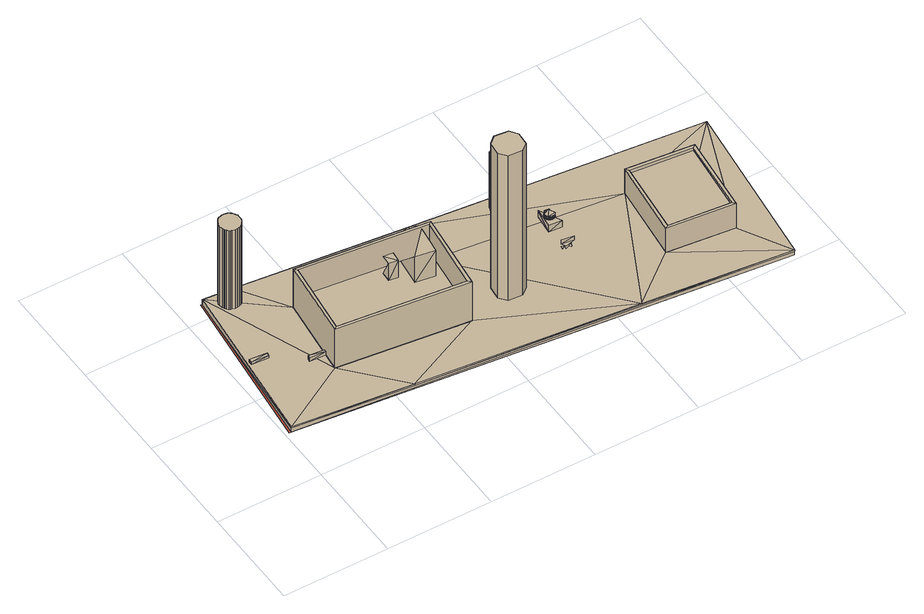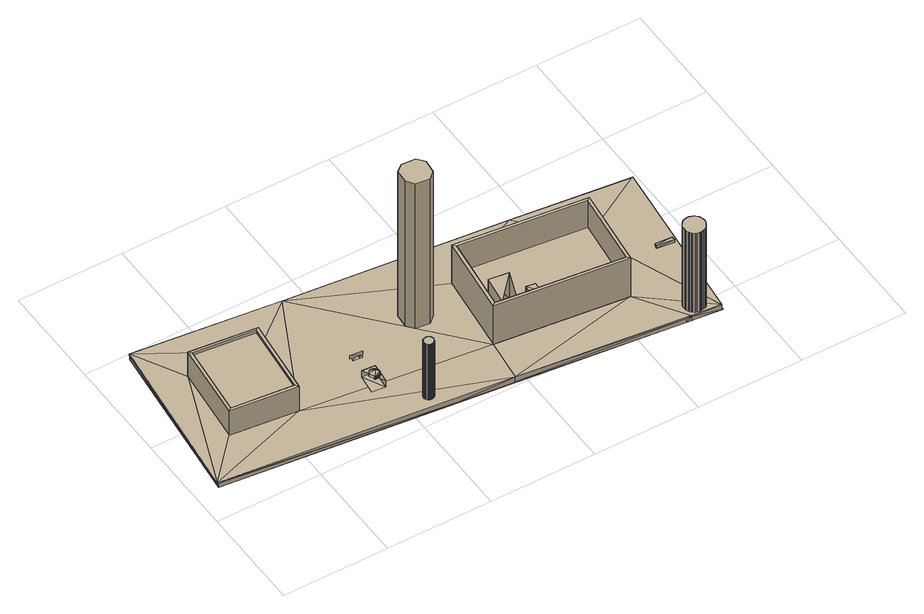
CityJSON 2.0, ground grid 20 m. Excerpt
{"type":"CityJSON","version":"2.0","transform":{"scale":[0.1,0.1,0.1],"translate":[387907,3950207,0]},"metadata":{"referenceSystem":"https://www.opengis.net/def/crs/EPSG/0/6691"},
"CityObjects":{
"building1":{"type":"Building","attributes":{"延べ面積換算係数":"1","大字・町コード":"6","町・丁目コード":"1","13+区市町村コード+大字・町コード+町・丁目コード":"13101006001","地区計画":"大手町・丸の内・有楽町地区","class":"3002","usage":"421","measuredHeight":68.5,"storeysAboveGround":8,"storeysBelowGround":2,"BuildingDetailAttribute.buildingRoofEdgeArea":4080.98,"BuildingDetailAttribute.fireproofStructureType":"1001","BuildingDetailAttribute.urbanPlanType":"21","BuildingDetailAttribute.areaClassificationType":"22","BuildingDetailAttribute.districtsAndZonesType":"10","BuildingDetailAttribute.landUseType":"214","BuildingDetailAttribute.detailedUsage":"1110","BuildingDetailAttribute.specifiedBuildingCoverageRate":80,"BuildingDetailAttribute.specifiedFloorAreaRate":1200,"BuildingDetailAttribute.surveyYear":2021,"BuildingIDAttribute.prefecture":"13","BuildingIDAttribute.city":"13101"},"address":[{"country":"日本","locality":"東京都千代田区大手町一丁目"}],"children":["building1-1","building1-2","building1-3","building1-4"],"geometry":[{"type":"MultiSurface","lod":"2","boundaries":[[[0,1,2,3]]],"semantics":{"surfaces":[{"type":"RoofSurface"}],"values":[0]}}]},
"building1-1":{"type":"BuildingInstallation","parents":["building1"],"geometry":[{"type":"MultiSurface","lod":"2","boundaries":[[[4,5,6]],[[5,7,6]],[[8,5,4]],[[9,4,6]],[[10,8,4]],[[7,5,11]],[[6,7,9]],[[11,5,8]],[[10,4,9]],[[7,11,9]],[[11,8,10]],[[9,11,10]],[[12,13,14]],[[13,15,14]],[[16,13,12]],[[14,17,12]],[[13,16,15]],[[17,16,12]],[[18,17,14]],[[14,15,18]],[[15,16,19]],[[15,19,18]],[[19,16,17]],[[18,19,17]],[[20,21,22]],[[23,21,20]],[[24,23,20]],[[20,22,24]],[[25,21,23]],[[22,26,24]],[[27,25,23]],[[27,23,24]],[[26,27,24]],[[28,29,30]],[[30,29,31]],[[32,28,30]],[[33,29,28]],[[32,30,34]],[[33,28,32]],[[34,33,32]],[[35,36,37]],[[38,39,40]],[[35,41,42]],[[39,43,40]],[[44,40,43]],[[45,35,42]],[[46,47,48]],[[49,46,48]],[[47,50,48]],[[51,52,53]],[[52,54,53]],[[55,52,51]],[[56,55,51]],[[53,57,51]],[[52,58,54]],[[53,54,59]],[[55,58,52]],[[51,57,56]],[[59,57,53]],[[54,60,59]],[[54,58,60]],[[55,56,57]],[[58,55,57]],[[61,58,57]],[[62,61,57]],[[58,63,60]],[[59,60,64]],[[63,58,61]],[[57,65,62]],[[60,66,64]],[[57,59,65]],[[63,61,62]],[[65,63,62]],[[64,67,59]],[[63,68,60]],[[64,66,69]],[[59,67,65]],[[66,70,69]],[[69,67,64]],[[66,60,68]],[[66,68,70]],[[63,65,71]],[[72,63,71]],[[69,70,67]],[[73,63,72]],[[65,74,71]],[[70,68,67]],[[73,72,71]],[[74,73,71]],[[67,68,75]],[[49,47,46]],[[68,76,75]],[[77,73,74]],[[65,78,74]],[[79,63,73]],[[80,77,74]],[[77,79,73]],[[81,77,80]],[[74,78,80]],[[82,81,80]],[[81,79,77]],[[79,83,63]],[[75,76,84]],[[80,78,82]],[[76,85,84]],[[79,81,82]],[[78,79,82]],[[84,85,86]],[[84,87,75]],[[85,88,86]],[[89,79,78]],[[76,90,85]],[[85,91,88]],[[92,84,86]],[[93,89,78]],[[78,65,94]],[[86,88,92]],[[95,49,48]],[[92,87,84]],[[88,91,92]],[[78,94,93]],[[85,90,91]],[[79,89,83]],[[96,94,65]],[[83,89,93]],[[94,83,93]],[[97,68,63]],[[92,91,87]],[[95,48,50]],[[91,90,87]],[[97,76,68]],[[98,83,94]],[[99,98,94]],[[100,67,75]],[[101,83,98]],[[94,102,99]],[[101,98,99]],[[102,101,99]],[[94,103,102]],[[87,100,75]],[[97,90,76]],[[87,90,104]],[[83,101,105]],[[90,106,104]],[[105,101,102]],[[103,105,102]],[[63,83,107]],[[104,106,108]],[[106,109,108]],[[110,109,106]],[[111,104,108]],[[107,83,105]],[[108,109,111]],[[109,110,111]],[[112,105,103]],[[97,106,90]],[[104,100,87]],[[65,67,100]],[[113,112,103]],[[112,107,105]],[[103,94,96]],[[111,110,114]],[[110,115,114]],[[116,112,113]],[[103,96,113]],[[117,111,114]],[[110,118,115]],[[110,106,119]],[[104,111,120]],[[121,116,113]],[[114,115,117]],[[115,118,117]],[[113,96,121]],[[122,116,121]],[[123,63,107]],[[118,110,119]],[[111,117,120]],[[124,122,121]],[[119,106,125]],[[104,120,126]],[[112,116,107]],[[117,118,120]],[[107,116,122]],[[121,96,124]],[[118,119,120]],[[107,122,124]],[[96,107,124]],[[120,119,126]],[[96,65,127]],[[119,125,126]],[[127,65,100]],[[97,63,123]],[[125,106,97]],[[104,126,100]],[[126,125,128]],[[125,129,128]],[[125,130,129]],[[131,126,128]],[[128,129,131]],[[129,130,131]],[[125,97,130]],[[132,95,50]],[[131,130,133]],[[126,131,100]],[[130,134,133]],[[135,131,133]],[[134,130,136]],[[133,134,135]],[[130,97,136]],[[100,131,135]],[[134,136,135]],[[135,136,100]],[[136,97,100]],[[100,97,137]],[[97,138,137]]]}]},
"building1-2":{"type":"BuildingInstallation","parents":["building1"],"geometry":[{"type":"MultiSurface","lod":"2","boundaries":[[[139,140,141,142]],[[143,139,142,144]],[[145,146,143,144]],[[147,146,145,148]],[[149,147,148,150]],[[151,149,150,152]],[[153,154,151,152]],[[155,154,153,156]],[[157,155,156,158]],[[159,157,158,160]],[[161,159,160,162]],[[163,161,162,164]],[[165,166,163,164]],[[167,166,165,168]],[[169,170,167,168]],[[171,170,169,172]],[[173,171,172,174]],[[141,140,175,176]],[[176,175,177,178]],[[178,177,179,180]],[[180,179,181,182]],[[182,181,183,184]],[[185,173,174,186]],[[187,185,186,188]],[[189,187,188,190]],[[191,192,189,190]],[[193,192,191,194]],[[195,196,193,194]],[[197,196,195,198]],[[199,200,197,198]],[[201,200,199,202]],[[203,201,202,204]],[[205,203,204,206]],[[207,205,206,208]],[[209,207,208,210]],[[211,209,210,212]],[[184,183,211,212]],[[200,201,203,205,207,209,211,183,181,179,177,175,140,139,143,146,147,149,151,154,155,157,159,161,163,166,167,170,171,173,185,187,189,192,193,196,197]],[[213,214,215,216]],[[217,218,219,220]],[[221,222,223,224]],[[225,226,227,228]],[[229,230,231,232]],[[233,234,229,232]],[[235,236,237,238]],[[239,240,235,238]],[[241,240,239,242]],[[216,215,243,244]],[[245,246,241,242]],[[244,243,246,245]],[[237,236,234,233]],[[231,230,247,248]],[[249,250,251,252]],[[248,247,249,252]],[[251,250,253,254]],[[254,253,255,256]],[[256,255,225,228]],[[227,226,257,258]],[[258,257,259,260]],[[259,261,262,260]],[[262,261,263,264]],[[264,263,265,266]],[[223,222,267,218,217,268]],[[220,219,269,270]],[[269,271,272,270]],[[271,273,274,272]],[[275,276,214,213]],[[277,278,279,280]],[[281,282,277,280]],[[283,284,285,276,275,286]],[[279,278,284,283]],[[287,266,265,288,221,224]],[[273,282,281,274]],[[271,269,219,218,267,222,221,288,265,263,261,259,257,226,225,255,253,250,249,247,230,229,234,236,235,240,241,246,243,215,214,276,285,284,278,277,282,273]],[[289,290,291,292]],[[292,291,293,294]],[[294,293,295,296]],[[296,295,297,298]],[[298,297,299,300]],[[300,299,301,302]],[[302,301,303,304]],[[304,303,290,289]],[[299,297,295,293,291,290,303,301]],[[191,190,188,186,174,172,169,168,165,164,162,160,158,156,153,152,150,148,145,144,142,141,176,178,180,182,184,212,210,208,206,204,202,199,198,195,194]],[[279,283,286,275,213,216,244,245,242,239,238,237,233,232,231,248,252,251,254,256,228,227,258,260,262,264,266,287,224,223,268,217,220,270,272,274,281,280]],[[292,294,296,298,300,302,304,289]]]}]},
"building1-3":{"type":"BuildingInstallation","parents":["building1"],"geometry":[{"type":"MultiSurface","lod":"2","boundaries":[[[305,306,307]],[[308,307,306]],[[305,307,309]],[[310,311,312]],[[310,305,311]],[[310,306,305]],[[313,306,310]],[[314,313,310]],[[315,314,310]],[[316,309,307]],[[317,316,307]],[[318,319,320]],[[321,318,320]],[[315,322,314]],[[315,323,322]],[[315,311,323]],[[312,311,315]],[[324,325,319]],[[318,324,319]],[[326,327,321]],[[320,326,321]],[[325,324,327]],[[326,325,327]],[[328,316,317]],[[329,328,317]],[[330,307,308]],[[2,330,308]],[[305,321,311]],[[309,318,305]],[[323,331,332]],[[321,323,311]],[[332,333,334]],[[309,316,318]],[[334,335,328]],[[316,328,324]],[[305,318,321]],[[323,327,331]],[[332,331,336]],[[321,327,323]],[[332,336,333]],[[333,335,334]],[[318,316,324]],[[324,328,327]],[[327,328,331]],[[331,328,335]],[[337,338,3]],[[338,332,339]],[[337,323,332]],[[322,323,337]],[[337,332,338]],[[340,331,335]],[[341,340,335]],[[329,342,334]],[[328,329,334]],[[343,341,335]],[[333,343,335]],[[331,340,344]],[[336,331,344]],[[344,343,333]],[[336,344,333]],[[338,330,2]],[[3,338,2]],[[339,332,334]],[[342,339,334]],[[312,315,310]],[[330,338,339]],[[342,330,339]],[[329,307,330]],[[329,317,307]],[[329,330,342]],[[306,313,320]],[[320,313,314]],[[319,308,306]],[[2,308,325]],[[3,2,344]],[[3,340,337]],[[337,326,322]],[[322,320,314]],[[319,306,320]],[[308,319,325]],[[2,325,341]],[[2,343,344]],[[3,344,340]],[[340,341,337]],[[325,326,337]],[[326,320,322]],[[2,341,343]],[[341,325,337]]]}]},
"building1-4":{"type":"BuildingInstallation","parents":["building1"],"geometry":[{"type":"MultiSurface","lod":"2","boundaries":[[[343,341,340,344]],[[319,320,326,325]],[[319,345,346,320]],[[345,347,348,346]],[[347,349,350,348]],[[351,352,347,345]],[[325,351,345,319]],[[352,353,349,347]],[[349,353,354,350]],[[348,350,354,355]],[[320,346,356,326]],[[346,348,355,356]],[[355,354,353,352]],[[356,355,352,351]],[[356,351,325,326]],[[341,357,358,340]],[[357,359,360,358]],[[359,361,362,360]],[[363,357,341,343]],[[363,364,359,357]],[[364,365,361,359]],[[361,365,366,362]],[[360,362,366,367]],[[358,360,367,368]],[[340,358,368,344]],[[367,366,365,364]],[[368,367,364,363]],[[344,368,363,343]]]}]}
},
"vertices":[
[45,433,350],[9,109,350],[920,10,350],[955,334,350],
[35,264,362],[35,264,368],[35,271,362],[35,271,368],[66,261,368],[67,267,362],[66,261,362],[67,267,368],[118,219,362],[118,219,370],[119,225,362],[119,225,370],[148,217,370],[148,217,362],[148,222,362],[148,222,370],[312,283,389],[312,283,428],[313,302,389],[329,281,428],[329,281,389],[313,302,428],[331,300,389],[331,300,428],[382,251,448],[345,256,448],[345,256,389],[352,310,389],[382,251,389],[389,305,448],[389,305,389],[609,219,362],[604,220,362],[603,214,362],[604,220,377],[627,217,377],[604,220,368],[609,212,362],[622,218,362],[627,217,368],[609,212,368],[619,211,362],[605,259,377],[609,297,377],[605,259,362],[630,257,377],[609,297,362],[609,274,377],[609,274,383],[609,275,377],[609,275,383],[609,273,383],[609,273,377],[610,273,377],[610,273,383],[609,276,377],[609,276,383],[610,272,383],[610,272,377],[611,271,383],[609,277,377],[611,271,377],[609,277,383],[609,279,377],[609,279,383],[609,278,377],[609,278,383],[611,270,377],[611,270,383],[612,270,383],[612,270,377],[609,280,377],[609,280,383],[612,269,383],[614,269,377],[614,269,383],[612,269,377],[613,269,383],[613,269,377],[616,268,383],[610,281,377],[610,281,383],[610,282,377],[612,284,377],[610,282,383],[615,268,383],[612,284,383],[611,283,383],[611,283,377],[615,268,377],[616,268,377],[630,257,362],[623,269,377],[622,285,383],[617,268,383],[617,268,377],[622,285,377],[618,267,383],[618,267,377],[619,268,377],[613,285,377],[619,268,383],[613,285,383],[623,269,383],[614,285,377],[614,285,383],[614,286,383],[614,286,377],[620,268,383],[620,268,377],[615,286,377],[615,286,383],[621,268,383],[616,286,377],[616,286,383],[617,286,383],[617,286,377],[621,268,377],[622,268,383],[627,273,383],[622,268,377],[618,286,383],[618,286,377],[627,273,377],[619,286,377],[619,286,383],[620,286,383],[620,286,377],[634,294,362],[621,286,377],[621,286,383],[622,286,377],[622,286,383],[623,285,377],[623,285,383],
[65,400,544],[64,405,544],[64,405,362],[65,400,362],[66,397,544],[66,397,362],[67,395,362],[67,395,544],[69,393,544],[69,393,362],[71,390,544],[71,390,362],[74,388,544],[74,388,362],[76,388,362],[76,388,544],[81,386,544],[81,386,362],[85,386,544],[85,386,362],[90,387,544],[90,387,362],[93,388,544],[93,388,362],[96,390,544],[96,390,362],[97,391,362],[97,391,544],[99,394,544],[99,394,362],[100,395,362],[100,395,544],[102,399,544],[102,399,362],[103,402,544],[103,402,362],[64,410,544],[64,410,362],[65,412,544],[65,412,362],[66,415,544],[66,415,362],[68,418,544],[68,418,362],[70,421,544],[70,421,362],[103,407,544],[103,407,362],[103,412,544],[103,412,362],[101,415,544],[101,415,362],[100,417,362],[100,417,544],[98,420,544],[98,420,362],[97,421,362],[97,421,544],[93,424,544],[93,424,362],[91,425,362],[91,425,544],[86,426,544],[86,426,362],[84,426,544],[84,426,362],[81,426,544],[81,426,362],[78,425,544],[78,425,362],[74,424,544],[74,424,362],[71,422,544],[71,422,362],[558,361,362],[558,361,490],[560,361,490],[560,361,362],[554,346,362],[554,346,490],[554,347,490],[554,347,362],[558,343,490],[557,344,490],[557,344,362],[558,343,362],[569,346,490],[568,345,490],[568,345,362],[569,346,362],[569,356,490],[570,355,490],[570,355,362],[569,356,362],[569,357,362],[569,357,490],[566,360,490],[567,359,490],[567,359,362],[566,360,362],[565,360,362],[565,360,490],[564,361,490],[564,361,362],[562,361,490],[562,361,362],[563,361,362],[563,361,490],[570,353,490],[570,353,362],[571,352,490],[570,350,490],[570,350,362],[571,352,362],[570,348,490],[570,348,362],[569,347,490],[569,347,362],[567,345,490],[567,345,362],[566,344,490],[566,344,362],[564,343,490],[564,343,362],[562,343,490],[562,343,362],[561,343,490],[561,343,362],[555,345,490],[555,345,362],[553,348,490],[553,348,362],[552,350,490],[552,350,362],[552,352,490],[552,352,362],[557,360,362],[557,360,490],[553,356,490],[554,357,490],[554,357,362],[553,356,362],[553,354,362],[553,354,490],[554,358,362],[554,358,490],[556,359,490],[555,358,362],[560,343,362],[560,343,490],[507,196,362],[507,196,696],[505,171,696],[505,171,362],[492,160,696],[492,160,362],[465,162,696],[465,162,362],[454,176,696],[454,176,362],[457,202,696],[457,202,362],[470,213,696],[470,213,362],[497,210,696],[497,210,362],
[47,432,362],[47,432,350],[12,109,359],[12,109,350],[12,109,362],[101,427,359],[103,427,362],[103,427,359],[101,427,350],[111,426,350],[111,426,359],[234,83,362],[234,83,359],[144,184,362],[144,184,350],[162,337,350],[162,337,362],[419,391,350],[419,391,362],[391,155,362],[391,155,350],[409,309,350],[409,309,362],[645,40,362],[645,40,359],[920,10,359],[757,267,362],[958,334,362],[867,103,362],[920,9,362],[740,117,362],[883,253,362],[524,380,350],[955,334,359],[958,334,359],[757,267,350],[740,117,350],[920,9,359],[867,103,350],[883,253,350],
[144,184,451],[162,337,451],[150,189,451],[167,331,451],[150,189,389],[167,331,389],[391,155,451],[386,162,451],[386,162,389],[403,304,389],[403,304,451],[409,309,451],[740,117,418],[757,267,418],[746,121,418],[761,260,418],[746,121,412],[761,260,412],[867,103,418],[862,109,418],[862,109,412],[877,248,412],[877,248,418],[883,253,418]
]}
